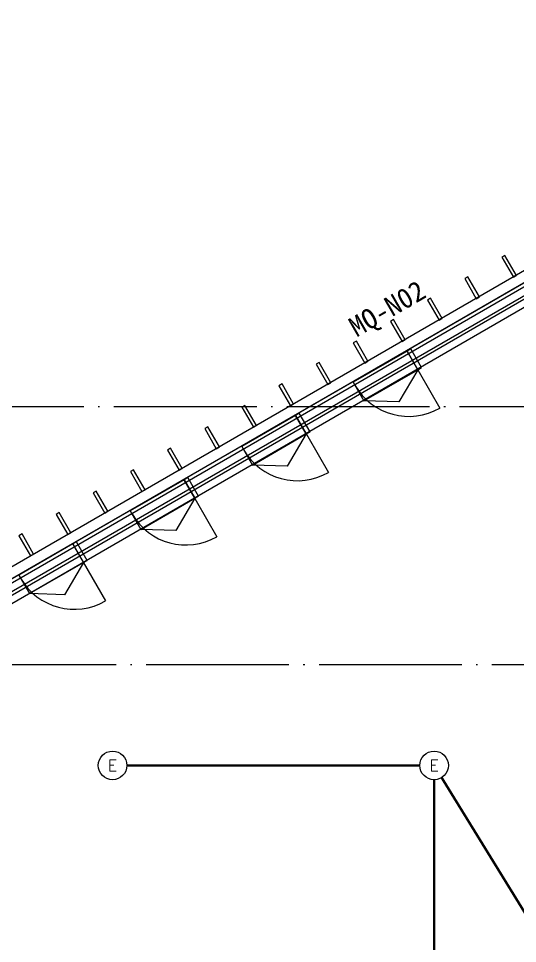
# Model space of a CAD drawing. Extents: x -288892 to 86489, y -207485 to 163917.
# Drawn here: x 40134 to 47118, y 72898 to 85827 of the extents above; entities that cross this region are included whole.
import ezdxf
from ezdxf.enums import TextEntityAlignment as Align

# ---------------------------------------------------------------- set-up
doc = ezdxf.new("R2010")
doc.units = 0
doc.header["$LTSCALE"] = 1000
doc.header["$MEASUREMENT"] = 0
for name, pattern in [('DASH', [0.35, 0.25, -0.1]), ('X-104 13#平面$0$ACAD_ISO05W100', [34, 24, -3, 0.5, -3, 0.5, -3]), ('X-104 13#平面$0$DOTE', [2.4200000000000004, 2, -0.2, 0.02, -0.2])]:
    doc.linetypes.add(name, pattern=pattern)
doc.layers.get('0').update_dxf_attribs({"linetype": 'CONTINUOUS'})
for name, color, linetype in [('13#楼幕墙$0$A-C_幕墙龙骨', 133, 'CONTINUOUS'), ('13#楼幕墙$0$A-C_玻璃幕墙', 140, 'CONTINUOUS'), ('13#楼幕墙$0$A-C_窗', 140, 'CONTINUOUS'), ('13#楼幕墙$0$A-TECH_结构', 21, 'CONTINUOUS'), ('13#楼幕墙$0$D-铝板', 181, 'CONTINUOUS'), ('EQUIP-照明', 3, 'CONTINUOUS'), ('WIRE-应急', 2, 'DASH'), ('X-104 13#平面$0$02-TEXT_标注', 130, 'CONTINUOUS'), ('X-104 13#平面$0$A-TECH_结构', 21, 'CONTINUOUS'), ('X-104 13#平面$0$A_AXIS-轴线', 36, 'X-104 13#平面$0$DOTE')]:
    doc.layers.add(name, color=color, linetype=linetype)
doc.layers.add('X-104 13#平面$0$000套内', color=226, linetype='CONTINUOUS', lineweight=30, plot=False)
doc.styles.add('_TEL_DIM', font='SIMPLEX', dxfattribs={"width": 0.8, "height": 3.5, "bigfont": 'HZTXT'})
doc.styles.add('X-104 13#平面$0$_TCH_AXIS', font='STXIHEI.TTF', dxfattribs={"width": 0.75})

# ---------------------------------------------------------------- blocks, each defined once
blk = doc.blocks.new('13#楼幕墙$0$A$C2B4E24BF')
for points in [[(5.000000000021828, 50.00000000008004), (5.000000000021828, 920.0000000000509)], [(4.99999999969441, 300), (459.9999999998472, 556.983625253335), (874.9999999999854, 299.9999999999854)]]:
    blk.add_lwpolyline(points)
blk.add_lwpolyline([(4.99999999969441, 7.275957614183426e-12), (875, -7.275957614183426e-12), (874.9999999999854, 299.9999999999854), (4.99999999969441, 299.9999999999927)], close=True)
blk.add_arc((5.000000000021828, 50.00000000005821), 869.9999999999782, 0, 90)
blk = doc.blocks.new('13#楼幕墙$0$ccdididi')
blk.add_lwpolyline([(50.00000000001455, 324.9999999999491), (0, 324.9999999999345), (0, 0), (50, 0)], close=True)
blk = doc.blocks.new('13#楼幕墙$0$A$C7A413A1D')
blk.add_lwpolyline([(-70, -300.0000000000001), (-10, -300), (-10, 0), (-70, -1.13686837721616e-13)], close=True)
blk = doc.blocks.new('13#楼幕墙')
at = {"layer": '13#楼幕墙$0$A-C_玻璃幕墙'}
for p, q in [((53293.20742207249, 85645.00747574437), (37799.99999999979, 76699.99999999991)), ((53287.88754627192, 85584.2010170999), (37849.99999999985, 76671.13248654053)), ((53271.92791887028, 85401.78164116651), (37999.99999999985, 76584.52994616209))]:
    blk.add_line(p, q, dxfattribs=at)
at = {"layer": '13#楼幕墙$0$A-TECH_结构'}
blk.add_lwpolyline([(4402.283722101345, 77599.99999999997), (-600.0000000001146, 77599.99999999997), (-600.0000000000582, 59999.99999999997), (21800.00000000001, 59999.99999999994), (21799.99999999999, 61599.99999999991), (58099.99999999993, 61600.00000000006), (58099.99999999987, 81220.00740966003), (53261.28816726917, 85280.16872387758), (38099.99999999985, 76526.79491924313), (38099.99999999985, 72299.99999999991), (12409.71024826031, 72299.99999999997), (4402.283722101213, 77600.00000000006)], dxfattribs=at)
at = {"layer": '13#楼幕墙$0$D-铝板'}
blk.add_lwpolyline([(37725.08619225933, 76829.9535375385), (53309.16704947412, 85827.42685167774), (53293.20742207248, 85645.00747574435), (37799.99999997837, 76700.00000003708)], close=True, dxfattribs=at)
at = {"layer": '13#楼幕墙$0$A-C_幕墙龙骨', "rotation": 29.95337307627283}
for p in [(45632.7720675717, 81213.75804094507), (44073.19444301713, 80315.02691708854), (42513.61681846256, 79416.29579323201), (40954.03919390799, 78517.56466937548)]:
    blk.add_blockref('13#楼幕墙$0$A$C7A413A1D', p, dxfattribs=at)
at = {"layer": '13#楼幕墙$0$A-C_窗', "rotation": 209.9533730763658}
for p in [(45576.45398669106, 81181.30386146076), (44016.87636213504, 80282.57273760677), (42457.29873757898, 79383.84161375283), (40897.7211130215, 78485.11048990139)]:
    blk.add_blockref('13#楼幕墙$0$A$C2B4E24BF', p, dxfattribs=at)
at = {"layer": '13#楼幕墙$0$D-铝板', "rotation": 29.95337307636523}
for p in [(47061.13735090132, 82209.99978741376), (46541.27814271644, 81910.42274612823), (46021.41893453157, 81610.8457048427), (45501.55972634669, 81311.26866355716), (44981.70051816182, 81011.69162227162), (44461.84130997694, 80712.11458098609), (43941.98210179206, 80412.53753970056), (43422.12289360719, 80112.96049841502), (42902.26368542231, 79813.38345712949), (42382.40447723743, 79513.80641584395), (41862.54526905256, 79214.22937455842), (41342.68606086768, 78914.65233327288), (40822.8268526828, 78615.07529198735), (40302.96764449793, 78315.49825070181)]:
    blk.add_blockref('13#楼幕墙$0$ccdididi', p, dxfattribs=at)
blk = doc.blocks.new('X-104 13#平面$0$轴网')
at = {"layer": 'X-104 13#平面$0$A_AXIS-轴线', "linetype": 'X-104 13#平面$0$DOTE'}
blk.add_line((60408.42140219617, 18000), (-2925.01551574981, 18000), dxfattribs=at)
blk = doc.blocks.new('X-104 13#平面')
at = {"layer": 'X-104 13#平面$0$000套内'}
blk.add_lwpolyline([(4100.000000000022, 77750.00000000006), (4100.000000000024, 68699.99999999999), (-750.0000000000621, 68699.99999999999), (-750.0000000000618, 59850), (21949.99999999995, 59850), (21949.99999999994, 61450), (58249.99999999994, 61450), (58249.99999999994, 71299.99999999971), (48400.00000000652, 71299.99999999971), (48400.00000000652, 73449.99999999971), (53400.00000000652, 73449.99999999971), (53400.00000000652, 80499.99999999971), (58249.99999999994, 80499.99999999971), (58249.99999999994, 81290.05161517872), (53288.97308394587, 85452.64044071968), (37949.99999999994, 76613.31606116104), (37949.99999999994, 72450), (12454.85512413029, 72449.99999999993), (4447.428597971128, 77750.00000000006)], close=True, dxfattribs=at)
at = {"layer": 'X-104 13#平面$0$A-TECH_结构'}
blk.add_lwpolyline([(58099.99999999994, 61600), (58099.99999999987, 81220.00740966003), (53261.28816726917, 85280.16872387758), (38099.99999999985, 76526.79491924313), (38099.99999999994, 72300), (12409.71024826038, 72299.99999999993), (4402.283722101213, 77600.00000000006), (-600.0000000000628, 77600), (-600.0000000000618, 60000), (21799.99999999995, 60000), (21799.99999999994, 61600)], close=True, dxfattribs=at)
at = {"layer": 'X-104 13#平面$0$A_AXIS-轴线', "linetype": 'X-104 13#平面$0$DOTE'}
blk.add_line((39500, 76800.00000000007), (60408.42140219617, 76800.00000000009), dxfattribs=at)
blk.add_blockref('X-104 13#平面$0$轴网', (0, 62400))
at = {"layer": 'X-104 13#平面$0$A-TECH_结构'}
blk.add_blockref('13#楼幕墙', (0, 0), dxfattribs=at)
at = {"layer": 'X-104 13#平面$0$02-TEXT_标注', "linetype": 'X-104 13#平面$0$ACAD_ISO05W100', "style": 'X-104 13#平面$0$_TCH_AXIS'}
blk.add_text('MQ-N02', height=281.2499999999861, rotation=29.95337307641842, dxfattribs=at).set_placement((44866.13160765461, 81366.86177309009))
blk = doc.blocks.new('$equip$00001838')
blk.add_circle((0, 0), 0.5)
at = {"color": 7, "style": '_TEL_DIM'}
blk.add_attdef('$TEXT$', text='', height=0.4, dxfattribs=at).set_placement((0, 0), align=Align.MIDDLE_CENTER)
at = {"color": 7, "style": '_TEL_DIM', "flags": 1}
blk.add_attdef('A', text='', height=2e-05, dxfattribs=at).set_placement((0, 0), align=Align.MIDDLE_CENTER)

msp = doc.modelspace()

# ---------------------------------------------------------------- linework, layer by layer
at = {"layer": 'WIRE-应急', "linetype": 'DASH', "const_width": 35}
for points in [[(41650.97109233266, 75386.9016768639), (45750.97109233261, 75386.90239373069)], [(45950.97109233261, 69820.52441411698), (45950.97109233261, 75186.9024286998)], [(47428.08667188813, 72990.98559506523), (46055.92996653738, 75216.65662192128)]]:
    msp.add_lwpolyline(points, dxfattribs=at)

# ---------------------------------------------------------------- block references
msp.add_blockref('X-104 13#平面', (0, 0))
at = {"layer": 'EQUIP-照明', "xscale": 400, "yscale": 400, "zscale": 400}
for p in [(41450.97109233267, 75386.90164189479), (45950.97109233261, 75386.9024286998)]:
    msp.add_blockref('$equip$00001838', p, dxfattribs=at).add_auto_attribs({'$TEXT$': 'E'})

doc.saveas('drawing.dxf')
